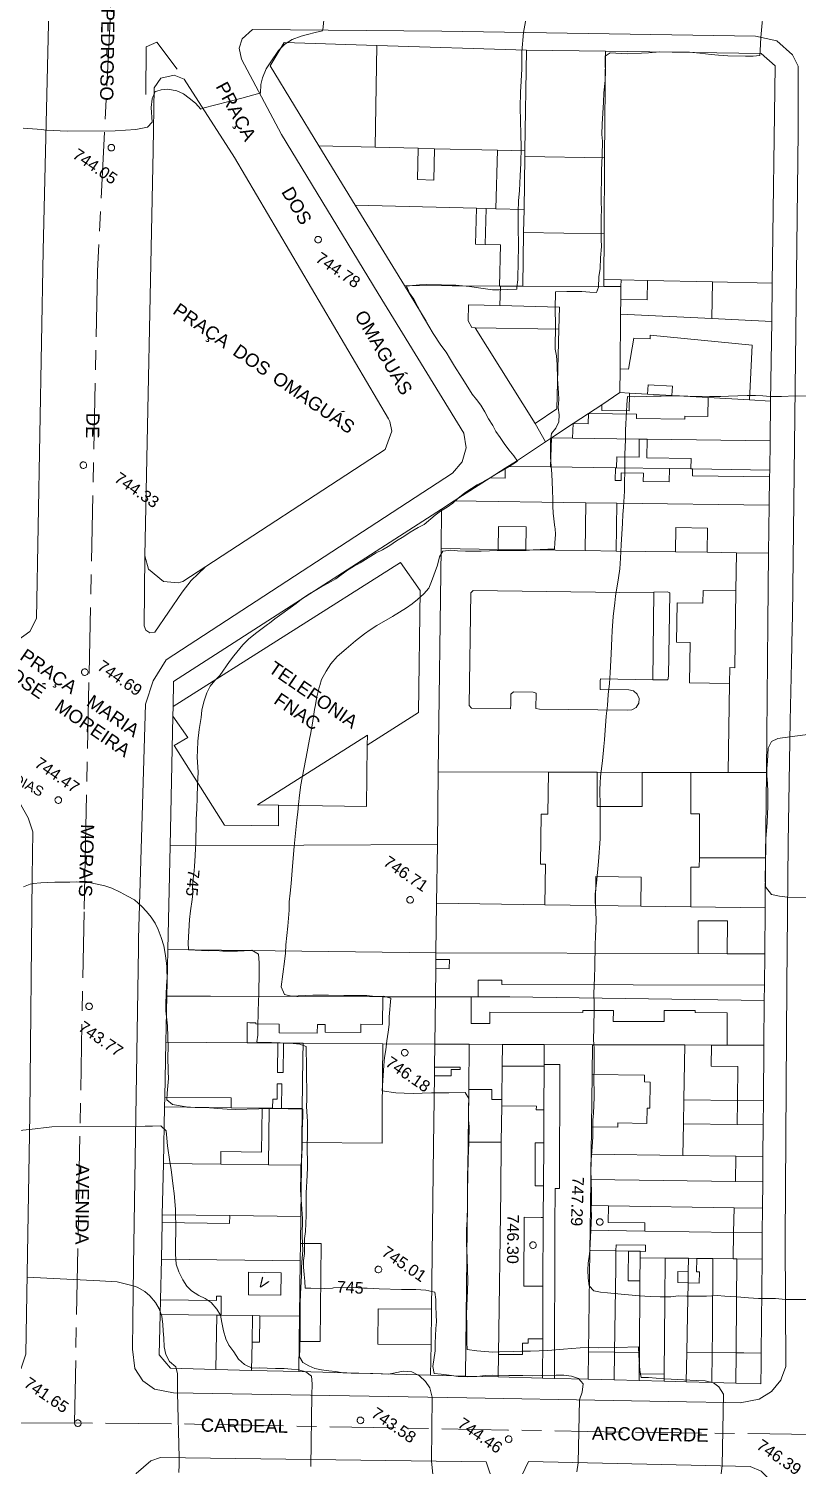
# Model space of a CAD drawing. Header units: metres. Extents: x 322294 to 7190115, y 7390841 to 10157759.
# Drawn here: x 323466.7 to 323583.3, y 7393466.7 to 7393684.5 of the extents above; entities that cross this region are included whole.
import ezdxf
from ezdxf.enums import TextEntityAlignment as Align

# ---------------------------------------------------------------- set-up
doc = ezdxf.new("R2010")
doc.units = ezdxf.units.M
doc.linetypes.add('T09', pattern=[17, 10, -2, 3, -2])
doc.layers.get('0').update_dxf_attribs({"lineweight": 18})
for name, color, linetype, lineweight in [('100_SIST_VIARIO_MEIO_FIO', 1, 'Continuous', 18), ('106_PRACAS_PARQUES_TOP', 7, 'Continuous', 18), ('108_SEP_FIS_CANT_CENT_ILHA', 7, 'Continuous', 18), ('160_P_SIMP_ASF_TOP', 7, 'Continuous', 18), ('206_MURO_E_MURO_ARRIMO', 7, 'Continuous', 18), ('214_PROJ_BEIRAL_EDIF', 10, 'Continuous', 18), ('216_EDIF_NOTAVEL', 2, 'Continuous', 18), ('218_EDIF_NOTAVEL_TOP', 7, 'Continuous', 18), ('508_LM_SETOR_FISCAL', 136, 'T09', 18), ('600_CURVA_MESTRA', 14, 'Continuous', 18), ('602_CURVA_MESTRA_TOP', 24, 'Continuous', 18), ('604_CURVA_INTERM', 7, 'Continuous', 18), ('606_PTO_COTADO', 7, 'Continuous', 18), ('608_PTO_COTADO_INTERVIA', 1, 'Continuous', 18), ('624_SEGM_CURVA_MESTRA', 14, 'Continuous', 18), ('626_SEGM_CURVA_INTERM', 7, 'Continuous', 18)]:
    doc.layers.add(name, color=color, linetype=linetype, lineweight=lineweight)
doc.styles.add('Style-Arial', font='arial.ttf', dxfattribs={"height": 1.75})

# ---------------------------------------------------------------- blocks, each defined once
blk = doc.blocks.new('SP09')
at = {"color": 0, "linetype": 'Continuous'}
blk.add_lwpolyline([(-0.03, -0.51), (-0.14, -0.49), (-0.24, -0.46), (-0.31, -0.42), (-0.35, -0.39), (-0.42, -0.31), (-0.47, -0.24), (-0.51, -0.15), (-0.52, -0.09), (-0.52, 0.03), (-0.51, 0.11), (-0.48, 0.2), (-0.44, 0.27), (-0.4, 0.33), (-0.32, 0.39), (-0.23, 0.44), (-0.15, 0.48), (-0.1, 0.48), (-0.03, 0.48), (0.08, 0.48), (0.19, 0.44), (0.27, 0.4), (0.35, 0.32), (0.41, 0.23), (0.46, 0.11), (0.48, 0.03), (0.48, -0.03), (0.47, -0.08), (0.44, -0.21), (0.38, -0.3), (0.31, -0.38), (0.23, -0.44), (0.1, -0.49), (0.02, -0.51)], close=True, dxfattribs=at)
blk = doc.blocks.new('SP10')
at = {"color": 0, "linetype": 'Continuous'}
blk.add_lwpolyline([(-0.03, -0.51), (-0.14, -0.49), (-0.24, -0.46), (-0.31, -0.42), (-0.35, -0.39), (-0.42, -0.31), (-0.47, -0.24), (-0.51, -0.15), (-0.52, -0.09), (-0.52, 0.03), (-0.51, 0.11), (-0.48, 0.2), (-0.44, 0.27), (-0.4, 0.33), (-0.32, 0.39), (-0.23, 0.44), (-0.15, 0.48), (-0.1, 0.48), (-0.03, 0.48), (0.08, 0.48), (0.19, 0.44), (0.27, 0.4), (0.35, 0.32), (0.41, 0.23), (0.46, 0.11), (0.48, 0.03), (0.48, -0.03), (0.47, -0.08), (0.44, -0.21), (0.38, -0.3), (0.31, -0.38), (0.23, -0.44), (0.1, -0.49), (0.02, -0.51)], close=True, dxfattribs=at)

msp = doc.modelspace()

# ---------------------------------------------------------------- linework, layer by layer
at = {"layer": '100_SIST_VIARIO_MEIO_FIO'}
for points in [[(323469.489, 7393693.368), (323469.831, 7393691.745), (323468.862, 7393650.926), (323467.873, 7393595.16), (323466.83, 7393593.189), (323465.019, 7393591.888), (323464.307, 7393591.656), (323412.401, 7393592.628)], [(323580.791, 7393480.09), (323581.454, 7393481.855), (323581.333, 7393501.111), (323581.597, 7393539.652), (323581.778, 7393561.147), (323582.109, 7393579.674), (323582.301, 7393588.567), (323582.413, 7393593.754), (323582.45, 7393595.506), (323583.317, 7393668.875), (323583.29, 7393678.834), (323582.431, 7393680.551), (323580.092, 7393682.66), (323576.856, 7393683.374), (323529.304, 7393684.144), (323500.6, 7393684.418), (323499.051, 7393683.002), (323498.592, 7393681.557), (323498.952, 7393679.887), (323505.025, 7393668.494), (323519.658, 7393644.415)], [(323519.658, 7393644.415), (323532.647, 7393623.246), (323532.999, 7393621.042), (323532.387, 7393618.895), (323530.927, 7393617.207), (323487.502, 7393588.931), (323485.539, 7393585.748), (323484.411, 7393582.182), (323483.343, 7393546.686), (323483.321, 7393545.231)], [(323467.219, 7393555.992), (323467.288, 7393562.846), (323466.616, 7393564.988), (323465.48, 7393566.942), (323463.87, 7393568.494), (323461.065, 7393569.469), (323458.136, 7393568.993), (323452.888, 7393565.569)], [(323361.398, 7393505.691), (323359.731, 7393504.225), (323358.591, 7393502.299), (323358.105, 7393500.113), (323357.613, 7393485.419), (323358.087, 7393483.238), (323359.429, 7393481.453), (323362.125, 7393480.237), (323405.17, 7393479.15), (323461.486, 7393478.543), (323464.15, 7393479.847), (323465.553, 7393481.586), (323466.223, 7393483.718), (323466.859, 7393520.146), (323467.219, 7393555.992)], [(323483.321, 7393545.231), (323482.839, 7393513.352), (323482.588, 7393497.057), (323482.462, 7393488.91), (323482.393, 7393484.466), (323482.777, 7393481.559), (323483.958, 7393479.697), (323485.752, 7393478.411), (323488.639, 7393477.876), (323533.066, 7393477.12), (323555.276, 7393476.722), (323566.381, 7393476.523), (323572.304, 7393476.417), (323574.525, 7393476.377), (323577.412, 7393476.887), (323579.28, 7393478.067), (323580.676, 7393479.783), (323580.791, 7393480.09)]]:
    msp.add_lwpolyline(points, dxfattribs=at)
for points in [[(323521.234, 7393625.441), (323497.9, 7393664.987), (323490.255, 7393676.861), (323488.724, 7393677.488), (323486.72, 7393677.043), (323485.725, 7393675.568), (323485.546, 7393666.064), (323484.271, 7393604.646), (323484.858, 7393602.659), (323487.122, 7393600.783), (323489.338, 7393600.589), (323490.062, 7393600.78), (323520.7, 7393620.793), (323521.701, 7393623.552), (323521.425, 7393625.015)], [(323579.473, 7393314.127), (323578.441, 7393256.595), (323577.132, 7393253.938), (323575.333, 7393252.614), (323573.156, 7393252.115), (323515.691, 7393252.659), (323482.986, 7393253.451), (323480.966, 7393254.402), (323479.485, 7393256.074), (323478.783, 7393258.196), (323479.492, 7393305.523), (323481.914, 7393462.866), (323482.97, 7393465.64), (323485.215, 7393467.58), (323486.684, 7393468.092), (323536.044, 7393467.43), (323537.119, 7393464.159), (323536.019, 7393404.709), (323534.984, 7393306.027), (323542.723, 7393305.911), (323542.812, 7393314.764), (323563.319, 7393314.417)], [(323580.564, 7393443.654), (323580.702, 7393461.879), (323579.837, 7393463.944), (323577.702, 7393466.012), (323576.056, 7393466.708), (323542.431, 7393467.455), (323540.961, 7393464.402), (323539.925, 7393327.821), (323540.639, 7393326.91), (323543.138, 7393326.881), (323543.013, 7393317.729), (323566.178, 7393317.419), (323579.528, 7393317.189), (323580.294, 7393431.177)]]:
    msp.add_lwpolyline(points, close=True, dxfattribs=at)
at = {"layer": '108_SEP_FIS_CANT_CENT_ILHA'}
for points in [[(323484.448, 7393674.559), (323484.5, 7393681.749), (323486.096, 7393682.486), (323489.205, 7393678.385)], [(323493.445, 7393602.966), (323491.305, 7393600.941), (323489.941, 7393599.154), (323485.78, 7393593.085), (323485.049, 7393592.999), (323484.42, 7393593.382), (323484.161, 7393594.071), (323484.271, 7393604.646)]]:
    msp.add_lwpolyline(points, dxfattribs=at)
at = {"layer": '206_MURO_E_MURO_ARRIMO'}
for p, q in [((323523.642, 7393645.595), (323526.923, 7393640.236)), ((323579.143, 7393628.088), (323579.304, 7393640.176)), ((323538.907, 7393617.943), (323536.629, 7393616.478)), ((323540.6, 7393619.031), (323539.328, 7393618.213)), ((323578.99, 7393616.636), (323579.003, 7393617.665)), ((323578.693, 7393594.448), (323578.835, 7393605.07)), ((323578.491, 7393571.828), (323578.693, 7393594.448)), ((323488.112, 7393560.758), (323487.779, 7393545.052)), ((323578.308, 7393551.346), (323578.375, 7393558.893)), ((323578.182, 7393537.303), (323578.203, 7393539.623)), ((323578.122, 7393530.538), (323578.182, 7393537.303)), ((323578.046, 7393522.087), (323578.122, 7393530.538)), ((323487.306, 7393522.682), (323487.274, 7393521.19)), ((323578.014, 7393518.465), (323578.046, 7393522.087)), ((323577.937, 7393509.82), (323577.971, 7393513.675)), ((323486.929, 7393504.847), (323486.904, 7393503.671)), ((323577.868, 7393502.093), (323577.901, 7393505.849)), ((323577.832, 7393498.127), (323577.868, 7393502.093)), ((323486.656, 7393491.943), (323486.609, 7393489.747)), ((323577.69, 7393482.163), (323577.705, 7393483.87)), ((323507.627, 7393481.081), (323527.605, 7393480.555)), ((323577.663, 7393479.238), (323577.69, 7393482.163)), ((323537.863, 7393480.285), (323544.553, 7393480.109)), ((323544.553, 7393480.109), (323546.373, 7393480.061)), ((323551.46, 7393479.927), (323555.435, 7393479.823)), ((323555.435, 7393479.823), (323559.201, 7393479.724)), ((323559.201, 7393479.724), (323562.976, 7393479.624)), ((323566.347, 7393479.536), (323570.234, 7393479.433)), ((323570.234, 7393479.433), (323573.87, 7393479.338)), ((323573.87, 7393479.338), (323577.663, 7393479.238))]:
    msp.add_line(p, q, dxfattribs=at)
for points in [[(323570.223, 7393640.612), (323556.4, 7393641.276)], [(323560.472, 7393629.167), (323564.165, 7393628.954)], [(323545, 7393621.922), (323540.6, 7393619.031)], [(323563.801, 7393617.875), (323555.784, 7393617.986)], [(323578.182, 7393537.303), (323539.625, 7393537.836), (323534.824, 7393537.848)], [(323504.445, 7393530.87), (323504.813, 7393530.867)], [(323504.813, 7393530.867), (323505.321, 7393530.863)], [(323528.241, 7393530.683), (323520.358, 7393530.745)], [(323572.556, 7393530.554), (323578.122, 7393530.538)], [(323528.18, 7393525.882), (323528.197, 7393527.204)], [(323544.773, 7393520.761), (323544.809, 7393527.359)], [(323538.402, 7393522.31), (323538.389, 7393521.325)], [(323578.046, 7393522.087), (323574.115, 7393522.149)], [(323544.711, 7393509.218), (323544.746, 7393515.747)], [(323544.629, 7393494.03), (323544.684, 7393504.221)], [(323544.684, 7393504.221), (323544.685, 7393504.454)], [(323573.52, 7393502.162), (323577.868, 7393502.093)], [(323557.62, 7393499.344), (323559.376, 7393499.317)], [(323566.644, 7393496.206), (323566.614, 7393494.539)], [(323544.553, 7393480.109), (323544.586, 7393486.044)], [(323555.435, 7393479.823), (323555.492, 7393484.016)], [(323570.234, 7393479.433), (323570.274, 7393483.971)], [(323573.87, 7393479.338), (323573.911, 7393483.921)], [(323559.21, 7393480.758), (323559.201, 7393479.724)]]:
    msp.add_lwpolyline(points, dxfattribs=at)
at = {"layer": '214_PROJ_BEIRAL_EDIF'}
for points in [[(323510.675, 7393666.779), (323519.172, 7393666.567), (323519.425, 7393681.991), (323505.384, 7393682.44), (323503.268, 7393678.88)], [(323537.727, 7393666.103), (323528.187, 7393666.341), (323525.713, 7393666.403), (323519.172, 7393666.567), (323519.425, 7393681.991), (323542.155, 7393681.264), (323541.904, 7393665.998)], [(323554.096, 7393681.101), (323553.977, 7393664.98), (323541.891, 7393665.178), (323541.904, 7393665.998), (323542.155, 7393681.264)], [(323553.977, 7393664.98), (323553.891, 7393653.466), (323553.839, 7393646.513), (323556.463, 7393646.459), (323560.497, 7393646.376), (323570.338, 7393646.174), (323579.382, 7393645.988), (323579.822, 7393678.882), (323577.717, 7393680.778), (323554.096, 7393681.101)], [(323525.713, 7393666.403), (323525.594, 7393661.652), (323528.068, 7393661.59), (323528.187, 7393666.341), (323537.727, 7393666.103), (323537.506, 7393657.251), (323536.023, 7393657.288), (323534.54, 7393657.325), (323516.181, 7393657.784), (323510.675, 7393666.779), (323519.172, 7393666.567)], [(323525.713, 7393666.403), (323528.187, 7393666.341), (323528.068, 7393661.59), (323525.594, 7393661.652)], [(323541.904, 7393665.998), (323537.727, 7393666.103), (323537.506, 7393657.251), (323541.759, 7393657.144), (323541.891, 7393665.178)], [(323534.54, 7393657.325), (323534.403, 7393651.862), (323535.886, 7393651.825), (323538.189, 7393651.767), (323538.033, 7393645.541), (323523.642, 7393645.595), (323516.181, 7393657.784)], [(323541.568, 7393645.528), (323541.702, 7393653.666), (323541.759, 7393657.144), (323537.506, 7393657.251), (323536.023, 7393657.288), (323535.886, 7393651.825), (323538.189, 7393651.767), (323538.033, 7393645.541), (323538.189, 7393645.541)], [(323553.839, 7393646.513), (323553.891, 7393653.466), (323541.702, 7393653.666), (323541.568, 7393645.528), (323553.832, 7393645.482)], [(323556.423, 7393643.534), (323560.437, 7393643.451), (323560.497, 7393646.376), (323556.463, 7393646.459), (323556.442, 7393645.473)], [(323556.279, 7393629.409), (323553.547, 7393627.538), (323551.521, 7393626.206), (323549.215, 7393624.691), (323545.915, 7393622.523), (323545, 7393621.922), (323543.435, 7393624.69), (323546.757, 7393626.911), (323547.06, 7393639.013), (323547.143, 7393642.354), (323538.115, 7393642.58), (323538.189, 7393645.541), (323541.568, 7393645.528), (323553.832, 7393645.482), (323556.442, 7393645.473), (323556.423, 7393643.534), (323556.4, 7393641.276), (323556.316, 7393632.985)], [(323579.304, 7393640.176), (323579.382, 7393645.988), (323570.338, 7393646.174), (323570.223, 7393640.612)], [(323538.115, 7393642.58), (323533.356, 7393642.699), (323533.294, 7393640.244), (323533.838, 7393639.262), (323534.352, 7393639.227), (323547.06, 7393639.013), (323547.143, 7393642.354)], [(323547.06, 7393639.013), (323546.757, 7393626.911), (323543.435, 7393624.69), (323534.352, 7393639.227)], [(323556.316, 7393632.985), (323556.279, 7393629.409), (323557.739, 7393629.325), (323560.472, 7393629.167), (323560.553, 7393630.564), (323564.246, 7393630.35), (323564.165, 7393628.954), (323569.651, 7393628.637), (323575.934, 7393628.274), (323576.332, 7393636.558), (323560.9, 7393638.104), (323560.872, 7393637.531), (323558.381, 7393637.651), (323557.608, 7393632.923)], [(323553.547, 7393627.538), (323556.279, 7393629.409), (323557.739, 7393629.325), (323557.702, 7393626.645), (323553.536, 7393626.702)], [(323549.215, 7393624.691), (323551.499, 7393624.66), (323551.521, 7393626.206), (323558.806, 7393626.105), (323558.798, 7393625.495), (323566.131, 7393625.394), (323566.137, 7393625.799), (323569.612, 7393625.751), (323569.651, 7393628.637), (323575.934, 7393628.274), (323579.143, 7393628.088), (323579.062, 7393622.064), (323560.437, 7393622.322), (323559.225, 7393622.339), (323549.085, 7393622.479)], [(323555.784, 7393617.986), (323555.616, 7393617.988), (323545.765, 7393618.124), (323545.915, 7393622.523), (323549.085, 7393622.479), (323559.225, 7393622.339), (323559.187, 7393619.63), (323555.807, 7393619.676)], [(323567.053, 7393617.83), (323567.302, 7393617.827), (323579.003, 7393617.665), (323579.062, 7393622.064), (323560.437, 7393622.322), (323560.398, 7393619.489), (323567.075, 7393619.397)], [(323567.302, 7393617.827), (323567.053, 7393617.83), (323563.801, 7393617.875), (323563.773, 7393615.881), (323559.831, 7393615.935), (323559.848, 7393617.175), (323556.493, 7393617.222), (323556.477, 7393616.089), (323555.59, 7393616.101), (323555.616, 7393617.988), (323545.765, 7393618.124), (323539.328, 7393618.213), (323538.907, 7393617.943), (323538.887, 7393616.447), (323536.629, 7393616.478), (323531.186, 7393612.98), (323551.142, 7393612.704), (323555.802, 7393612.639), (323578.932, 7393612.319), (323578.99, 7393616.636), (323567.287, 7393616.798)], [(323537.831, 7393605.637), (323537.879, 7393609.113), (323542.087, 7393609.054), (323542.039, 7393605.579), (323551.042, 7393605.454), (323551.142, 7393612.704), (323531.186, 7393612.98), (323529.269, 7393611.747), (323529.193, 7393605.756)], [(323551.142, 7393612.704), (323551.042, 7393605.454), (323555.702, 7393605.39), (323555.802, 7393612.639)], [(323569.532, 7393605.199), (323573.942, 7393605.138), (323578.835, 7393605.07), (323578.932, 7393612.319), (323555.802, 7393612.639), (323555.702, 7393605.39), (323564.712, 7393605.265), (323564.763, 7393608.944), (323569.583, 7393608.878)], [(323537.831, 7393605.637), (323542.039, 7393605.579), (323542.087, 7393609.054), (323537.879, 7393609.113)], [(323564.712, 7393605.265), (323569.532, 7393605.199), (323569.583, 7393608.878), (323564.763, 7393608.944)], [(323569.532, 7393605.199), (323564.712, 7393605.265), (323555.702, 7393605.39), (323551.042, 7393605.454), (323542.039, 7393605.579), (323537.831, 7393605.637), (323529.193, 7393605.756), (323528.764, 7393571.923), (323545.473, 7393571.891), (323552.843, 7393571.877), (323559.681, 7393571.864), (323567.049, 7393571.85), (323572.724, 7393571.839), (323572.91, 7393585.323), (323566.838, 7393585.407), (323566.923, 7393591.554), (323564.876, 7393591.582), (323564.958, 7393597.552), (323568.877, 7393597.498), (323568.904, 7393599.423), (323573.862, 7393599.354), (323573.942, 7393605.138)], [(323561.261, 7393585.899), (323561.444, 7393599.174), (323556.285, 7393599.101), (323534.05, 7393599.409), (323533.682, 7393599.036), (323533.446, 7393581.989), (323533.792, 7393581.594), (323539.722, 7393581.512), (323539.765, 7393582.219), (323539.785, 7393583.701), (323540.185, 7393584.042), (323543.148, 7393584.001), (323543.589, 7393583.862), (323543.557, 7393581.543), (323544.118, 7393581.458), (323557.391, 7393581.268), (323558.123, 7393581.319), (323558.751, 7393581.698), (323559.138, 7393582.322), (323559.196, 7393583.054), (323558.915, 7393583.732), (323558.355, 7393584.207), (323557.644, 7393584.367), (323553.307, 7393584.427), (323553.277, 7393584.824), (323553.289, 7393585.657), (323553.375, 7393586.008)], [(323561.261, 7393585.899), (323561.444, 7393599.174), (323563.5, 7393599.203), (323563.854, 7393599.05), (323563.679, 7393586.45), (323563.558, 7393585.868)], [(323573.862, 7393599.354), (323568.904, 7393599.423), (323568.877, 7393597.498), (323564.958, 7393597.552), (323564.876, 7393591.582), (323566.923, 7393591.554), (323566.838, 7393585.407), (323572.91, 7393585.323), (323572.943, 7393587.725), (323573.701, 7393587.715)], [(323544.933, 7393551.807), (323545.018, 7393557.94), (323544.234, 7393557.951), (323544.339, 7393565.551), (323545.385, 7393565.537), (323545.473, 7393571.891), (323528.764, 7393571.923), (323528.625, 7393560.942), (323528.512, 7393552.035)], [(323568.332, 7393558.912), (323568.329, 7393557.516), (323567.039, 7393557.519), (323567.027, 7393551.502), (323559.471, 7393551.606), (323559.532, 7393555.991), (323552.666, 7393556.086), (323552.606, 7393551.701), (323544.933, 7393551.807), (323545.018, 7393557.94), (323544.234, 7393557.951), (323544.339, 7393565.551), (323545.385, 7393565.537), (323545.473, 7393571.891), (323552.843, 7393571.877), (323552.833, 7393566.706), (323559.671, 7393566.693), (323559.681, 7393571.864), (323567.049, 7393571.85), (323567.037, 7393565.577), (323568.344, 7393565.574)], [(323572.724, 7393571.839), (323567.049, 7393571.85), (323567.037, 7393565.577), (323568.344, 7393565.574), (323568.332, 7393558.912), (323578.375, 7393558.893), (323578.491, 7393571.828)], [(323572.566, 7393544.399), (323572.582, 7393549.379), (323568.174, 7393549.393), (323568.158, 7393544.413), (323528.416, 7393544.537), (323528.512, 7393552.035), (323544.933, 7393551.807), (323552.606, 7393551.701), (323559.471, 7393551.606), (323567.027, 7393551.502), (323578.308, 7393551.346), (323578.246, 7393544.382)], [(323528.332, 7393537.864), (323533.74, 7393537.851), (323534.824, 7393537.848), (323534.831, 7393540.381), (323538.418, 7393540.37), (323538.416, 7393539.746), (323578.203, 7393539.623), (323578.246, 7393544.382), (323572.566, 7393544.399), (323568.158, 7393544.413), (323528.416, 7393544.537), (323528.403, 7393543.512), (323530.442, 7393543.506), (323530.438, 7393542.125), (323528.386, 7393542.131)], [(323533.74, 7393537.851), (323528.332, 7393537.864), (323528.241, 7393530.683), (323533.46, 7393530.668), (323538.509, 7393530.653), (323544.826, 7393530.635), (323552.146, 7393530.613), (323566.11, 7393530.573), (323570.181, 7393530.561), (323572.556, 7393530.554), (323572.572, 7393535.458), (323567.723, 7393535.473), (323567.724, 7393535.795), (323563.008, 7393535.81), (323563.003, 7393534.121), (323555.293, 7393534.145), (323555.298, 7393535.785), (323550.682, 7393535.8), (323550.681, 7393535.506), (323536.595, 7393535.55), (323536.59, 7393533.801), (323533.728, 7393533.81)], [(323533.381, 7393523.846), (323533.46, 7393530.668), (323538.509, 7393530.653), (323538.467, 7393527.379), (323538.402, 7393522.31), (323536.863, 7393522.315), (323536.868, 7393523.835)], [(323544.81, 7393527.603), (323544.826, 7393530.635), (323538.509, 7393530.653), (323538.467, 7393527.379), (323544.809, 7393527.359)], [(323552.085, 7393526.116), (323552.146, 7393530.613), (323566.11, 7393530.573), (323565.979, 7393522.277), (323565.921, 7393518.626), (323565.846, 7393513.839), (323551.921, 7393514.027), (323551.977, 7393518.192), (323555.959, 7393518.138), (323555.968, 7393518.753), (323560.378, 7393518.693), (323560.409, 7393520.994), (323560.819, 7393520.988), (323560.872, 7393524.948), (323560.016, 7393524.959), (323560.03, 7393526.008)], [(323574.115, 7393522.149), (323574.184, 7393527.283), (323570.138, 7393527.338), (323570.181, 7393530.561), (323566.11, 7393530.573), (323565.979, 7393522.277)], [(323574.115, 7393522.149), (323574.066, 7393518.518), (323565.921, 7393518.626), (323565.979, 7393522.277)], [(323502.071, 7393521.002), (323497.372, 7393521.062), (323487.274, 7393521.19), (323487.093, 7393512.633), (323495.793, 7393512.522), (323495.817, 7393514.423), (323501.987, 7393514.345)], [(323508.024, 7393512.367), (323503.028, 7393512.43), (323503.137, 7393520.989), (323503.655, 7393520.982), (323505.002, 7393520.965), (323508.133, 7393520.925), (323508.068, 7393515.799)], [(323573.862, 7393513.73), (323565.846, 7393513.839), (323565.921, 7393518.626), (323574.066, 7393518.518), (323578.014, 7393518.465), (323577.971, 7393513.675)], [(323565.846, 7393513.839), (323573.862, 7393513.73), (323573.794, 7393509.876), (323551.869, 7393510.173), (323551.921, 7393514.027)], [(323503.028, 7393512.43), (323495.793, 7393512.522), (323487.093, 7393512.633), (323486.929, 7393504.847), (323497.155, 7393504.717), (323507.925, 7393504.581), (323508.024, 7393512.367)], [(323554.545, 7393506.217), (323573.587, 7393505.917), (323577.901, 7393505.849), (323577.937, 7393509.82), (323573.794, 7393509.876), (323551.869, 7393510.173), (323551.816, 7393506.26)], [(323497.155, 7393504.717), (323507.925, 7393504.581), (323507.874, 7393500.513), (323507.84, 7393497.872), (323486.787, 7393498.139), (323486.904, 7393503.671), (323497.14, 7393503.541)], [(323573.52, 7393502.162), (323560.055, 7393502.374), (323560.072, 7393503.617), (323554.511, 7393503.692), (323554.545, 7393506.217), (323573.587, 7393505.917)], [(323507.685, 7393485.654), (323510.885, 7393485.629), (323511.003, 7393500.488), (323507.874, 7393500.513), (323507.84, 7393497.872), (323507.734, 7393489.479)], [(323495.837, 7393489.629), (323500.58, 7393489.569), (323501.696, 7393489.555), (323507.734, 7393489.479), (323507.84, 7393497.872), (323486.787, 7393498.139), (323486.656, 7393491.943), (323495.162, 7393491.835), (323495.171, 7393492.506), (323495.873, 7393492.497)], [(323504.924, 7393496.07), (323500.018, 7393496.133), (323499.974, 7393492.722), (323504.88, 7393492.659)], [(323495.071, 7393481.411), (323495.175, 7393489.638), (323486.609, 7393489.747), (323486.479, 7393483.607), (323488.154, 7393481.593)], [(323500.58, 7393489.569), (323495.837, 7393489.629), (323495.175, 7393489.638), (323495.071, 7393481.411), (323500.474, 7393481.269), (323500.529, 7393485.54)], [(323507.734, 7393489.479), (323507.685, 7393485.654), (323507.627, 7393481.081), (323500.474, 7393481.269), (323500.529, 7393485.54), (323501.645, 7393485.525), (323501.696, 7393489.555)], [(323527.731, 7393490.543), (323527.663, 7393485.177), (323519.607, 7393485.241), (323519.65, 7393490.607)]]:
    msp.add_lwpolyline(points, close=True, dxfattribs=at)
for points in [[(323487.721, 7393542.29), (323487.779, 7393545.052), (323528.416, 7393544.537), (323528.403, 7393543.512), (323528.386, 7393542.131), (323528.332, 7393537.864)], [(323494.215, 7393537.95), (323487.629, 7393537.967), (323487.721, 7393542.29)], [(323500.21, 7393533.943), (323499.815, 7393533.947), (323499.791, 7393530.907), (323487.482, 7393531.004), (323487.629, 7393537.967), (323494.215, 7393537.95)], [(323494.215, 7393537.95), (323520.338, 7393537.884)], [(323528.332, 7393537.864), (323520.338, 7393537.884), (323494.215, 7393537.95)], [(323520.338, 7393537.884), (323520.304, 7393533.67), (323517.039, 7393533.696), (323517.029, 7393532.452), (323511.634, 7393532.494), (323511.643, 7393533.676), (323510.44, 7393533.686), (323510.429, 7393532.356), (323504.635, 7393532.402), (323504.645, 7393533.729), (323501.093, 7393533.757), (323501.095, 7393533.936), (323500.21, 7393533.943)], [(323508.23, 7393528.584), (323508.133, 7393520.925), (323505.002, 7393520.965), (323505.049, 7393524.676), (323504.357, 7393524.685), (323504.327, 7393522.345), (323503.673, 7393522.353), (323503.655, 7393520.982), (323503.137, 7393520.989), (323502.071, 7393521.002), (323497.372, 7393521.062), (323497.391, 7393522.554), (323487.306, 7393522.682), (323487.482, 7393531.004), (323499.791, 7393530.907), (323504.445, 7393530.87), (323504.389, 7393526.417), (323505.264, 7393526.406), (323505.317, 7393530.531)], [(323505.317, 7393530.531), (323505.321, 7393530.863)], [(323505.321, 7393530.863), (323508.259, 7393530.84), (323508.23, 7393528.584)], [(323508.23, 7393528.584), (323508.259, 7393530.84), (323520.358, 7393530.745)], [(323520.358, 7393530.745), (323520.278, 7393520.532)], [(323528.197, 7393527.204), (323528.241, 7393530.683), (323533.46, 7393530.668), (323533.381, 7393523.846), (323533.29, 7393515.848), (323533.244, 7393511.866)], [(323551.725, 7393499.515), (323551.765, 7393502.505), (323551.816, 7393506.26), (323551.869, 7393510.173), (323551.921, 7393514.027), (323551.977, 7393518.192), (323552.085, 7393526.116), (323552.146, 7393530.613), (323544.826, 7393530.635), (323544.81, 7393527.603)], [(323520.278, 7393520.532), (323520.239, 7393515.703), (323508.068, 7393515.799), (323508.133, 7393520.925), (323508.23, 7393528.584)], [(323528.046, 7393515.34), (323528.18, 7393525.882), (323530.705, 7393525.874), (323530.708, 7393526.863), (323532.09, 7393526.859), (323532.091, 7393527.192), (323528.197, 7393527.204)], [(323544.81, 7393527.603), (323547.177, 7393527.596), (323547.119, 7393508.841), (323546.463, 7393508.843), (323546.445, 7393503.044)], [(323538.225, 7393508.537), (323538.319, 7393515.832), (323538.389, 7393521.325), (323543.627, 7393521.309), (323543.625, 7393520.764), (323544.773, 7393520.761), (323544.746, 7393515.747), (323543.456, 7393515.751), (323543.436, 7393509.221), (323544.711, 7393509.218), (323544.685, 7393504.454), (323544.334, 7393504.455)], [(323538.225, 7393508.537), (323538.319, 7393515.832), (323533.29, 7393515.848), (323533.244, 7393511.866)], [(323533.244, 7393511.866), (323532.883, 7393480.416), (323527.605, 7393480.555), (323527.663, 7393485.177), (323527.731, 7393490.543), (323528.046, 7393515.34)], [(323533.244, 7393511.866), (323532.883, 7393480.416), (323537.863, 7393480.285), (323537.907, 7393483.69)], [(323544.629, 7393494.03), (323544.586, 7393486.044), (323542.404, 7393486.051), (323542.402, 7393485.417), (323541.528, 7393485.42), (323541.523, 7393483.679), (323537.907, 7393483.69), (323538.225, 7393508.537)], [(323537.907, 7393483.69), (323538.225, 7393508.537)], [(323544.334, 7393504.455), (323541.777, 7393504.463), (323541.745, 7393494.039), (323544.629, 7393494.03)], [(323546.445, 7393503.044), (323546.373, 7393480.061), (323551.46, 7393479.927), (323551.516, 7393484.07), (323551.724, 7393499.437), (323551.725, 7393499.515)], [(323551.725, 7393499.515), (323551.765, 7393502.505), (323560.055, 7393502.374), (323573.52, 7393502.162), (323573.449, 7393498.175), (323570.402, 7393498.208), (323567.939, 7393498.235), (323566.681, 7393498.249), (323563.143, 7393498.287), (323559.367, 7393498.328), (323559.376, 7393499.317)], [(323559.376, 7393499.317), (323560.17, 7393499.306), (323560.183, 7393500.254), (323555.713, 7393500.314), (323555.7, 7393499.375), (323551.844, 7393499.435)], [(323555.492, 7393484.016), (323551.516, 7393484.07), (323551.724, 7393499.437), (323551.844, 7393499.435)], [(323551.844, 7393499.435), (323555.7, 7393499.375), (323555.666, 7393496.881)], [(323555.666, 7393496.881), (323555.7, 7393499.375), (323557.62, 7393499.344), (323557.554, 7393495.62)], [(323563.086, 7393491.923), (323563.143, 7393498.287), (323559.367, 7393498.328), (323559.336, 7393494.827)], [(323563.086, 7393491.923), (323563.143, 7393498.287), (323566.681, 7393498.249), (323566.644, 7393496.206), (323565.087, 7393496.234), (323565.058, 7393494.566), (323566.614, 7393494.539), (323566.527, 7393489.623)], [(323570.302, 7393487.1), (323570.402, 7393498.208), (323567.939, 7393498.235), (323567.903, 7393496.201), (323568.352, 7393496.193), (323568.322, 7393494.508), (323566.614, 7393494.539), (323566.527, 7393489.623)], [(323570.302, 7393487.1), (323570.402, 7393498.208), (323573.449, 7393498.175), (323574.039, 7393498.168)], [(323575.082, 7393483.906), (323577.705, 7393483.87), (323577.832, 7393498.127), (323574.039, 7393498.168), (323573.918, 7393484.683)], [(323574.039, 7393498.168), (323573.918, 7393484.683)], [(323555.666, 7393496.881), (323555.492, 7393484.016)], [(323555.492, 7393484.016), (323555.666, 7393496.881)], [(323559.332, 7393494.431), (323559.239, 7393483.965), (323555.492, 7393484.016)], [(323557.554, 7393495.62), (323557.54, 7393494.859), (323558.723, 7393494.838)], [(323558.723, 7393494.838), (323559.336, 7393494.827), (323559.332, 7393494.431)], [(323559.332, 7393494.431), (323559.239, 7393483.965), (323559.21, 7393480.758), (323562.986, 7393480.707), (323563.086, 7393491.923)], [(323559.336, 7393494.827), (323559.332, 7393494.431)], [(323562.986, 7393480.707), (323563.086, 7393491.923)], [(323566.527, 7393489.623), (323566.427, 7393484.023), (323566.347, 7393479.536), (323562.976, 7393479.624), (323562.986, 7393480.707)], [(323566.527, 7393489.623), (323566.427, 7393484.023), (323570.274, 7393483.971)], [(323573.918, 7393484.683), (323573.911, 7393483.921), (323570.274, 7393483.971), (323570.302, 7393487.1)], [(323570.274, 7393483.971), (323570.302, 7393487.1)], [(323573.918, 7393484.683), (323573.911, 7393483.921)], [(323573.911, 7393483.921), (323575.082, 7393483.906)]]:
    msp.add_lwpolyline(points, dxfattribs=at)
at = {"layer": '216_EDIF_NOTAVEL'}
for points in [[(323504.561, 7393566.883), (323504.522, 7393563.781), (323496.363, 7393563.884), (323488.721, 7393575.917), (323490.808, 7393577.158), (323488.526, 7393580.36), (323488.112, 7393560.758), (323528.625, 7393560.942), (323528.764, 7393571.923), (323529.193, 7393605.756), (323529.269, 7393611.747), (323488.638, 7393585.629), (323488.558, 7393581.855), (323523.049, 7393603.667), (323526.008, 7393599.437), (323525.773, 7393580.933), (323517.992, 7393576.005), (323517.874, 7393566.714)], [(323504.561, 7393566.883), (323501.378, 7393566.923), (323518.011, 7393577.481), (323517.992, 7393576.005), (323525.773, 7393580.933), (323526.008, 7393599.437), (323523.049, 7393603.667), (323488.558, 7393581.855), (323488.526, 7393580.36), (323490.808, 7393577.158), (323488.721, 7393575.917), (323496.363, 7393563.884), (323504.522, 7393563.781)], [(323517.992, 7393576.005), (323518.011, 7393577.481), (323501.378, 7393566.923), (323504.561, 7393566.883), (323517.874, 7393566.714)]]:
    msp.add_lwpolyline(points, close=True, dxfattribs=at)
at = {"layer": '508_LM_SETOR_FISCAL'}
for points in [[(323473.045, 7393761.884), (323479.283, 7393725.906), (323479.811, 7393714.494), (323479.846, 7393702.781), (323477.133, 7393647.823), (323475.803, 7393585.47), (323475.271, 7393561.13), (323475.077, 7393550.74)], [(323475.077, 7393550.74), (323473.627, 7393473.324)], [(323473.627, 7393473.324), (323438.792, 7393473.204), (323363.33, 7393475.501), (323352.689, 7393472.95), (323344.814, 7393469.228), (323318.883, 7393458.487), (323264.165, 7393433.699), (323249.5, 7393427.38)], [(323593.692, 7393471.468), (323585.658, 7393471.566), (323556.408, 7393471.92), (323539.296, 7393472.239), (323488.328, 7393473.192), (323473.627, 7393473.324)]]:
    msp.add_lwpolyline(points, dxfattribs=at)
at = {"layer": '600_CURVA_MESTRA', "elevation": 745}
for points in [[(323491.796, 7393557.655), (323491.917, 7393559.243), (323491.968, 7393560.405), (323492.036, 7393560.98), (323492.03, 7393561.996), (323492.049, 7393563.471), (323492.087, 7393564.786), (323492.154, 7393566.332), (323492.196, 7393568.069), (323492.286, 7393570.032), (323492.35, 7393571.877), (323492.239, 7393574.154), (323492.251, 7393575.19), (323492.331, 7393576.609), (323492.535, 7393578.377), (323492.8, 7393580.166), (323492.92, 7393581.289), (323493.222, 7393582.568), (323493.686, 7393583.931), (323494.184, 7393584.914), (323494.891, 7393585.756), (323495.636, 7393586.548), (323497.103, 7393588.652), (323497.751, 7393589.524), (323499.137, 7393591.185), (323500.013, 7393592.061), (323501.034, 7393592.925), (323502.891, 7393594.257), (323503.204, 7393594.454), (323504.004, 7393595.108), (323505.026, 7393595.901), (323507.21, 7393597.461), (323508.006, 7393598.109), (323509.007, 7393598.767), (323510.088, 7393599.437), (323511.119, 7393600.037), (323512.19, 7393600.593), (323513.236, 7393601.184), (323515.023, 7393602.476), (323515.903, 7393603.064), (323516.909, 7393603.616), (323519.353, 7393605.101), (323520.284, 7393605.577), (323521.397, 7393606.232), (323522.407, 7393606.925), (323523.522, 7393607.613), (323524.509, 7393608.256), (323525.697, 7393608.937), (323526.611, 7393609.435), (323528.276, 7393610.805), (323529.121, 7393611.421), (323530.102, 7393612.02), (323530.963, 7393612.636), (323531.764, 7393613.405), (323532.559, 7393614.029), (323532.919, 7393614.29), (323534.667, 7393615.405), (323535.665, 7393615.902), (323536.638, 7393616.475), (323537.583, 7393617.079), (323539.527, 7393618.186), (323540.454, 7393618.8), (323540.783, 7393618.992), (323540.206, 7393619.837), (323539.439, 7393620.712), (323538.725, 7393621.686), (323538.125, 7393622.611), (323537.507, 7393623.523), (323537.007, 7393624.415), (323536.388, 7393625.439), (323535.812, 7393626.491), (323535.22, 7393627.484), (323534.556, 7393628.346), (323533.888, 7393629.177), (323533.483, 7393629.795), (323532.407, 7393631.594), (323531.246, 7393633.401), (323530.638, 7393634.41), (323529.939, 7393635.53), (323529.162, 7393636.575), (323528.009, 7393638.37), (323527.315, 7393639.437), (323526.164, 7393641.429), (323525.051, 7393643.523), (323524.415, 7393644.475), (323523.934, 7393645.494), (323524.843, 7393645.612), (323525.914, 7393645.718), (323526.973, 7393645.771), (323529.226, 7393645.694), (323530.349, 7393645.67), (323531.417, 7393645.67), (323533.488, 7393645.461), (323535.91, 7393645.131), (323536.972, 7393644.955), (323538.032, 7393644.958), (323539.304, 7393644.987), (323540.694, 7393645.087), (323540.692, 7393645.341), (323540.818, 7393646.472), (323540.883, 7393649.381), (323540.924, 7393651.318), (323540.852, 7393654.843), (323540.86, 7393656.743), (323540.931, 7393658.462), (323541.086, 7393660.028), (323541.182, 7393662.249), (323541.297, 7393664.17), (323541.348, 7393666.592), (323541.266, 7393668.541), (323541.184, 7393672.601), (323541.202, 7393674.919), (323541.344, 7393676.576), (323541.406, 7393678.428), (323541.405, 7393679.703), (323541.449, 7393681.024), (323541.681, 7393683.944), (323542.417, 7393688.073)], [(323501.424, 7393533.132), (323501.479, 7393535.718), (323501.565, 7393538.37), (323501.561, 7393539.435), (323501.608, 7393540.584), (323501.619, 7393541.988), (323501.605, 7393542.996), (323501.516, 7393544.308), (323500.526, 7393544.914), (323499.335, 7393544.821), (323498.332, 7393544.776), (323497.256, 7393544.757), (323496.083, 7393544.764), (323495.05, 7393544.855), (323493.94, 7393544.839), (323492.856, 7393544.861), (323490.918, 7393544.982), (323490.84, 7393546.053), (323491.074, 7393549.586), (323491.219, 7393550.869), (323491.456, 7393552.581)], [(323504.798, 7393530.877), (323503.459, 7393530.96), (323501.373, 7393531.017), (323501.284, 7393531.02), (323501.399, 7393532.031), (323501.424, 7393533.132)], [(323508.795, 7393528.206), (323508.745, 7393529.25), (323508.731, 7393530.343), (323507.777, 7393530.684), (323506.748, 7393530.809), (323504.798, 7393530.877)], [(323512.876, 7393493.754), (323512.736, 7393493.741), (323511.55, 7393493.688), (323509.437, 7393493.711), (323508.611, 7393493.75), (323508.532, 7393494.78), (323508.427, 7393495.819), (323508.354, 7393496.893), (323508.336, 7393497.924), (323508.484, 7393498.988), (323508.504, 7393501.267), (323508.637, 7393502.317), (323508.756, 7393504.71), (323508.754, 7393505.946), (323508.714, 7393506.951), (323508.72, 7393508.156), (323508.889, 7393510.818), (323508.929, 7393512.057), (323508.915, 7393515.562), (323508.919, 7393516.59), (323508.963, 7393517.72), (323508.934, 7393518.998), (323508.798, 7393521.246), (323508.851, 7393522.3), (323508.853, 7393523.658), (323508.784, 7393525.882), (323508.812, 7393527.091), (323508.795, 7393528.206)], [(323549.774, 7393465.911), (323549.966, 7393467.288), (323550.157, 7393476.814), (323550.569, 7393477.965), (323550.702, 7393479.229), (323549.998, 7393480.066), (323548.978, 7393480.396), (323547.779, 7393480.536), (323546.613, 7393480.548), (323544.389, 7393480.481), (323543.044, 7393480.447), (323541.566, 7393480.497), (323540.535, 7393480.502), (323539.468, 7393480.486), (323536.98, 7393480.556), (323535.915, 7393480.505), (323534.627, 7393480.355), (323533.227, 7393480.276), (323531.781, 7393480.352), (323530.405, 7393480.559), (323529.204, 7393480.71), (323528.118, 7393480.818), (323527.95, 7393481.878), (323528.294, 7393484.209), (323528.298, 7393485.387), (323528.324, 7393486.53), (323528.376, 7393487.596), (323528.507, 7393488.628), (323528.463, 7393489.696), (323528.383, 7393490.987), (323528.394, 7393492.02), (323528.233, 7393493.126), (323526.862, 7393493.432), (323525.344, 7393493.512), (323523.203, 7393493.533), (323519.778, 7393493.633), (323517.967, 7393493.714)]]:
    msp.add_lwpolyline(points, dxfattribs=at)
at = {"layer": '604_CURVA_INTERM'}
for points, elevation in [([(323512.214, 7393694.112), (323511.243, 7393684.316), (323511.217, 7393684.201), (323510.108, 7393683.962), (323508.938, 7393683.62), (323507.956, 7393683.405), (323506.634, 7393682.873), (323505.504, 7393682.19), (323504.556, 7393681.202), (323503.295, 7393679.33), (323502.679, 7393678.418), (323502.112, 7393677.095), (323501.879, 7393676.068), (323501.808, 7393674.751), (323501.7, 7393674.732), (323498.985, 7393674.015)], 744), ([(323510.009, 7393581.369), (323510.016, 7393581.405)], 746), ([(323533.258, 7393511.857), (323533.281, 7393512.204), (323533.29, 7393513.372), (323533.388, 7393515.728), (323533.433, 7393518.207), (323533.359, 7393519.229), (323533.324, 7393520.272), (323533.41, 7393522.46), (323532.816, 7393523.343), (323530.372, 7393523.31), (323529.09, 7393523.323), (323527.748, 7393523.314), (323526.343, 7393523.251), (323524.964, 7393523.232), (323523.614, 7393523.263), (323522.354, 7393523.312), (323520.278, 7393523.597), (323520.419, 7393525.968), (323520.508, 7393527.471), (323520.629, 7393528.673), (323520.801, 7393529.811), (323520.979, 7393531.197), (323521.188, 7393532.527), (323521.308, 7393533.685), (323521.325, 7393534.816), (323521.575, 7393537.643), (323520.461, 7393537.949), (323519.209, 7393537.914), (323517.92, 7393538.041), (323516.612, 7393538.075), (323514.425, 7393538.074), (323512.147, 7393538.111), (323511.051, 7393538.129), (323509.766, 7393538.1), (323508.596, 7393538.041), (323507.528, 7393538.036), (323506.5, 7393537.986), (323505.471, 7393538.195), (323504.932, 7393539.368), (323505.454, 7393543.208), (323505.581, 7393544.496), (323505.67, 7393545.714), (323505.949, 7393548.541), (323506.142, 7393550.991), (323506.185, 7393552.238), (323506.292, 7393553.548), (323506.458, 7393555.012), (323506.668, 7393557.635), (323506.932, 7393560.61), (323507.349, 7393564.674), (323507.476, 7393565.842), (323507.565, 7393567.005), (323507.708, 7393568.429), (323507.943, 7393569.977), (323508.868, 7393574.953), (323509.08, 7393576.071), (323509.308, 7393577.156), (323509.392, 7393577.623)], 746), ([(323487.613, 7393542.362), (323487.644, 7393541.915), (323487.662, 7393540.764), (323487.56, 7393539.562), (323487.46, 7393536.849), (323487.491, 7393535.744), (323487.713, 7393533.454), (323487.809, 7393530.16), (323487.783, 7393528.835), (323487.843, 7393526.529), (323487.857, 7393525.487), (323487.682, 7393523.263), (323487.604, 7393522.258), (323488.455, 7393521.549), (323490.539, 7393521.203), (323491.927, 7393521.083), (323494.09, 7393521.024), (323495.341, 7393520.952), (323496.742, 7393520.847), (323497.993, 7393520.802), (323501.589, 7393520.913), (323502.732, 7393520.949), (323503.855, 7393520.96), (323506.03, 7393520.893), (323507.175, 7393520.89), (323508.213, 7393520.844), (323508.219, 7393519.733), (323508.169, 7393518.734), (323508.144, 7393517.538), (323508.145, 7393516.393), (323508.122, 7393515.136), (323508.08, 7393513.939), (323508.008, 7393512.911), (323507.936, 7393512.299), (323507.944, 7393511.121), (323507.886, 7393508.585), (323507.972, 7393507.157), (323508.098, 7393505.714), (323508.17, 7393504.274), (323508.129, 7393501.596), (323508.254, 7393499.457), (323508.12, 7393498.26), (323508.031, 7393496.903), (323508.02, 7393495.639), (323507.889, 7393492.876), (323507.85, 7393491.498), (323507.81, 7393486.863), (323507.771, 7393484.564), (323507.717, 7393483.336), (323508.235, 7393482.456), (323509.124, 7393481.954), (323510.077, 7393481.581), (323511.062, 7393481.345), (323512.171, 7393481.182), (323513.224, 7393481.09), (323514.291, 7393480.922), (323515.553, 7393480.875), (323516.585, 7393480.873), (323518.819, 7393480.792), (323520.111, 7393480.733), (323521.193, 7393480.716), (323522.22, 7393480.912), (323523.441, 7393481.168), (323524.73, 7393481.07), (323525.903, 7393480.458), (323526.836, 7393479.572), (323527.469, 7393478.617), (323527.86, 7393477.209), (323527.712, 7393467.542), (323527.924, 7393465.575)], 744)]:
    msp.add_lwpolyline(points, dxfattribs=dict(at, elevation=elevation))
at = {"layer": '604_CURVA_INTERM', "flags": 128}
for points, elevation in [([(323510.785, 7393585.047), (323511.05, 7393585.911), (323511.775, 7393587.211), (323512.489, 7393588.296), (323513.462, 7393589.419), (323514.79, 7393590.593), (323516.23, 7393591.793), (323517.577, 7393592.863), (323518.418, 7393593.459), (323519.47, 7393594.127), (323521.81, 7393595.49), (323523.959, 7393596.774), (323524.816, 7393597.393), (323525.621, 7393598.041), (323526.57, 7393598.893), (323527.339, 7393599.753), (323527.75, 7393600.794), (323528.647, 7393603.273), (323528.93, 7393604.49), (323529.476, 7393605.395), (323530.673, 7393605.54), (323531.695, 7393605.426), (323532.871, 7393605.381), (323535.254, 7393605.374), (323536.516, 7393605.419), (323537.705, 7393605.488), (323538.73, 7393605.498), (323539.806, 7393605.454), (323540.976, 7393605.455), (323542.092, 7393605.48), (323543.142, 7393605.551), (323544.196, 7393605.649), (323545.385, 7393605.669), (323546.392, 7393605.662), (323546.426, 7393606.688), (323546.515, 7393607.841), (323546.483, 7393608.878), (323546.414, 7393608.972), (323546.198, 7393611.116), (323546.127, 7393612.184), (323546.124, 7393613.191), (323546.081, 7393614.615), (323545.979, 7393617.068), (323545.873, 7393618.19), (323545.771, 7393619.682), (323545.754, 7393620.854), (323545.788, 7393622.1), (323545.904, 7393623.173), (323546.595, 7393624.009), (323547.024, 7393624.959), (323547.067, 7393626.041), (323546.915, 7393627.129), (323547.015, 7393628.328), (323546.981, 7393629.343), (323546.849, 7393631.504), (323546.777, 7393633.66), (323546.659, 7393634.939), (323546.466, 7393635.996), (323546.482, 7393637.364), (323546.527, 7393638.365), (323546.552, 7393639.585), (323546.469, 7393642.059), (323546.551, 7393644.648), (323548.241, 7393644.687), (323549.429, 7393644.718), (323550.513, 7393644.705), (323551.725, 7393644.617), (323552.762, 7393644.564), (323553.024, 7393645.386), (323553.095, 7393646.925), (323553.303, 7393648.183), (323553.37, 7393649.789), (323553.479, 7393651.542), (323553.452, 7393652.565), (323553.46, 7393655.979), (323553.486, 7393657.076), (323553.475, 7393658.268), (323553.523, 7393663.018), (323553.617, 7393665.332), (323553.673, 7393667.458), (323553.569, 7393668.515), (323553.628, 7393670.07), (323553.807, 7393673.367), (323553.879, 7393674.786), (323554.048, 7393676.685), (323554.123, 7393678.006), (323554.063, 7393679.174), (323554.07, 7393680.343), (323554.821, 7393680.878), (323557.377, 7393680.734), (323559.545, 7393680.803), (323560.634, 7393680.86), (323562.361, 7393680.992), (323566.828, 7393680.95), (323568.398, 7393680.817), (323570.117, 7393680.63), (323571.242, 7393680.53), (323572.675, 7393680.433), (323575.342, 7393680.355), (323576.513, 7393680.358), (323577.518, 7393680.479), (323577.543, 7393681.235), (323577.661, 7393683.196), (323578.538, 7393693.118)], 746), ([(323495.032, 7393672.971), (323493.09, 7393672.458), (323492.776, 7393672.351), (323491.957, 7393673.243), (323491.008, 7393674.011), (323490.164, 7393674.632), (323489.112, 7393675.124), (323487.781, 7393675.385), (323486.779, 7393675.269), (323486.103, 7393675.073), (323485.829, 7393674.993), (323485.4, 7393673.901), (323485.251, 7393672.587), (323485.417, 7393670.368), (323484.701, 7393669.581), (323482.923, 7393669.233), (323479.782, 7393669.038), (323472.563, 7393669.011), (323469.295, 7393669.174), (323468.659, 7393669.237), (323465.83, 7393669.46)], 744), ([(323551.745, 7393499.502), (323551.898, 7393502.459), (323551.946, 7393503.559), (323551.97, 7393504.715), (323551.943, 7393505.749), (323551.98, 7393506.757), (323551.988, 7393507.948), (323551.927, 7393510.201), (323551.864, 7393511.51), (323551.892, 7393512.524), (323552.094, 7393515.157), (323552.186, 7393516.653), (323552.209, 7393518.032), (323552.209, 7393519.157), (323552.278, 7393520.22), (323552.368, 7393522.634), (323552.372, 7393523.636), (323552.334, 7393525.021), (323552.366, 7393527.4), (323552.396, 7393528.619), (323552.393, 7393529.819), (323552.332, 7393530.957), (323552.31, 7393531.089), (323552.368, 7393535.797), (323552.369, 7393536.835), (323552.327, 7393538.306), (323552.428, 7393540.796), (323552.488, 7393542.399), (323552.56, 7393545.782), (323552.573, 7393546.975), (323552.689, 7393549.358), (323552.633, 7393550.84), (323552.533, 7393552.34), (323552.56, 7393553.484), (323552.739, 7393555.07), (323553.053, 7393558.369), (323553.281, 7393561.818), (323553.321, 7393563.167), (323553.297, 7393567.149), (323553.272, 7393568.876), (323553.242, 7393569.275), (323553.287, 7393570.239), (323553.374, 7393571.24), (323553.667, 7393573.618), (323553.861, 7393575.786), (323553.96, 7393576.789), (323554.232, 7393580.377), (323554.387, 7393581.99), (323554.52, 7393583.657), (323554.701, 7393585.349), (323554.807, 7393586.932), (323554.954, 7393589.845), (323555.044, 7393592.18), (323555.109, 7393593.322), (323555.294, 7393595.48), (323555.518, 7393597.558), (323555.643, 7393598.568), (323556.091, 7393601.332), (323556.29, 7393602.709), (323556.406, 7393604.295), (323556.483, 7393606.332), (323556.664, 7393609.612), (323556.751, 7393610.923), (323556.846, 7393612.022), (323557.012, 7393614.449), (323557.026, 7393618.815), (323557.048, 7393620.084), (323557.131, 7393622.243), (323557.156, 7393623.697), (323557.307, 7393626.541), (323557.349, 7393627.56), (323557.465, 7393628.815), (323558.57, 7393628.777), (323560.3, 7393628.789), (323561.368, 7393628.834), (323562.545, 7393628.829), (323564.032, 7393628.888), (323565.327, 7393628.896), (323566.596, 7393628.829), (323569.873, 7393628.78), (323571.567, 7393628.825), (323572.77, 7393628.877), (323575.584, 7393628.943), (323576.861, 7393628.972), (323577.981, 7393628.924), (323579.073, 7393628.828), (323580.792, 7393628.815), (323582.845, 7393628.922), (323592.052, 7393628.813)], 747), ([(323591.406, 7393552.877), (323581.709, 7393552.945), (323580.463, 7393553.104), (323579.261, 7393553.378), (323578.354, 7393554.519), (323578.285, 7393555.815), (323578.399, 7393560.47), (323578.43, 7393561.778), (323578.595, 7393564.256), (323578.696, 7393566.766), (323578.724, 7393567.782), (323578.72, 7393568.929), (323578.668, 7393570.184), (323578.578, 7393571.385), (323578.581, 7393572.449), (323578.678, 7393573.544), (323578.777, 7393575.545), (323579.262, 7393576.519), (323580.211, 7393577.012), (323582.066, 7393577.272), (323585.546, 7393577.711)], 748), ([(323465.891, 7393554.509), (323466.891, 7393554.922), (323467.379, 7393555.035), (323468.536, 7393555.112)], 744), ([(323468.536, 7393555.112), (323469.476, 7393555.167), (323470.642, 7393555.214), (323472.921, 7393555.246), (323473.98, 7393555.295), (323475.052, 7393555.254), (323476.112, 7393555.121), (323478.209, 7393554.698), (323479.279, 7393554.345), (323480.554, 7393553.709), (323481.653, 7393553.116), (323482.741, 7393552.557), (323483.807, 7393551.567), (323484.521, 7393550.776), (323485.225, 7393549.926), (323485.831, 7393549.016), (323486.307, 7393548.06), (323486.776, 7393546.826), (323487.152, 7393545.596), (323487.373, 7393544.413), (323487.571, 7393542.983), (323487.613, 7393542.362)], 744), ([(323465.267, 7393517.608), (323466.818, 7393517.767), (323470.165, 7393518.162), (323482.912, 7393518.2), (323484.343, 7393518.286), (323485.457, 7393518.273), (323486.703, 7393518.295), (323487.501, 7393517.581), (323487.612, 7393516.451), (323487.697, 7393515.268), (323488.096, 7393512.882), (323488.272, 7393511.691), (323488.579, 7393509.198), (323488.747, 7393508.083), (323488.928, 7393505.677), (323489.005, 7393502.379), (323488.953, 7393500.516), (323488.941, 7393498.877), (323489.044, 7393497.354), (323489.445, 7393496.219), (323490.033, 7393495.009), (323490.674, 7393494.049), (323491.358, 7393493.317), (323492.491, 7393492.611), (323493.446, 7393492.154), (323494.35, 7393491.538), (323495.194, 7393490.547), (323495.777, 7393489.63), (323495.94, 7393488.51), (323496.206, 7393487.277), (323496.578, 7393486.066), (323497.011, 7393485.092), (323497.75, 7393484.086), (323498.481, 7393482.985), (323499.409, 7393482.164), (323500.557, 7393481.586), (323501.717, 7393481.643), (323502.806, 7393481.602), (323504.115, 7393481.582), (323505.379, 7393481.534), (323506.537, 7393481.463), (323507.563, 7393481.332), (323508.673, 7393481.065), (323509.528, 7393480.4), (323509.66, 7393479.25), (323509.608, 7393477.519), (323509.449, 7393466.718)], 743), ([(323571.569, 7393465.256), (323571.783, 7393466.803), (323571.999, 7393477.654), (323571.271, 7393478.768), (323570.48, 7393479.411), (323569.229, 7393479.676), (323567.862, 7393479.731), (323564.056, 7393479.949), (323562.972, 7393480.005), (323560.612, 7393480.172), (323559.533, 7393480.177), (323559.303, 7393481.265), (323559.166, 7393483.567), (323559.11, 7393484.853), (323555.805, 7393484.741), (323553.101, 7393484.691), (323551.639, 7393484.726), (323550.253, 7393484.709), (323547.742, 7393484.479), (323545.357, 7393484.296), (323542.741, 7393484.19), (323541.439, 7393484.161), (323540.218, 7393484.155), (323538.058, 7393484.058), (323537.047, 7393484.051), (323534.607, 7393484.248), (323533.152, 7393484.418), (323533.082, 7393485.572), (323533.104, 7393486.858), (323533.087, 7393488.183), (323533.044, 7393489.669), (323533.075, 7393491.121), (323533.158, 7393492.186), (323533.212, 7393493.431), (323533.226, 7393494.782), (323533.121, 7393498.25), (323533.021, 7393500.546), (323533.021, 7393501.611), (323533.055, 7393502.658), (323533.174, 7393504.767), (323533.212, 7393508.066), (323533.209, 7393510.158), (323533.213, 7393511.191), (323533.258, 7393511.857)], 746), ([(323562.378, 7393492.396), (323560.913, 7393492.461), (323559.195, 7393492.566), (323555.42, 7393492.932), (323554.396, 7393492.997), (323553.344, 7393493.108), (323552.348, 7393493.345), (323551.636, 7393494.104), (323551.49, 7393495.265), (323551.447, 7393496.5), (323551.501, 7393497.538), (323551.706, 7393498.867), (323551.745, 7393499.502)], 747), ([(323489.431, 7393465.823), (323489.477, 7393466.949), (323489.47, 7393468.055), (323489.249, 7393477.866), (323489.213, 7393479.725), (323489.216, 7393480.743), (323489.009, 7393481.787), (323488.021, 7393482.627), (323487.447, 7393483.667), (323487.228, 7393484.836), (323487.151, 7393486.149), (323487.062, 7393487.243), (323487.015, 7393488.248), (323486.864, 7393489.498), (323486.465, 7393490.608), (323485.916, 7393491.561), (323485.045, 7393492.542), (323484.28, 7393493.203), (323483.106, 7393493.861), (323482.542, 7393494.072), (323480.095, 7393494.709), (323477.476, 7393494.84), (323466.445, 7393495.392)], 742), ([(323606.276, 7393463.058), (323606.453, 7393476.001), (323606.698, 7393482.328), (323606.82, 7393487.359), (323606.565, 7393490.347), (323604.815, 7393490.78), (323602.01, 7393491.168), (323598.912, 7393491.502), (323594.933, 7393491.671), (323591.065, 7393491.996), (323581.39, 7393491.993), (323579.888, 7393492.156), (323578.681, 7393492.143), (323577.309, 7393492.178), (323575.79, 7393492.27), (323574.032, 7393492.403), (323572.172, 7393492.502), (323571.021, 7393492.617), (323569.423, 7393492.518), (323566.4, 7393492.522), (323565.14, 7393492.559), (323564.006, 7393492.407), (323562.378, 7393492.396)], 747)]:
    msp.add_lwpolyline(points, dxfattribs=dict(at, elevation=elevation))
at = {"layer": '624_SEGM_CURVA_MESTRA', "elevation": 745}
for points in [[(323491.456, 7393552.581), (323491.582, 7393553.495), (323491.509, 7393554.597), (323491.605, 7393555.76), (323491.741, 7393556.943), (323491.796, 7393557.655)], [(323517.967, 7393493.714), (323517.448, 7393493.737), (323515.077, 7393493.874), (323513.9, 7393493.847), (323512.876, 7393493.754)]]:
    msp.add_lwpolyline(points, dxfattribs=at)
at = {"layer": '626_SEGM_CURVA_INTERM'}
for points, elevation in [([(323498.985, 7393674.015), (323495.032, 7393672.971)], 744), ([(323510.016, 7393581.405), (323510.095, 7393581.862), (323510.376, 7393583.305), (323510.752, 7393584.938), (323510.785, 7393585.047)], 746), ([(323509.392, 7393577.623), (323509.696, 7393579.316), (323509.891, 7393580.689), (323510.009, 7393581.369)], 746)]:
    msp.add_lwpolyline(points, dxfattribs=dict(at, elevation=elevation))

# ---------------------------------------------------------------- block references
at = {"layer": '606_PTO_COTADO', "rotation": 325.5688295630279}
for p in [(323479.235, 7393666.491, 744.055), (323510.585, 7393652.559, 744.77), (323474.997, 7393618.398, 744.335), (323524.522, 7393552.545, 746.715), (323475.87, 7393536.416, 743.76), (323523.708, 7393529.388, 746.17), (323553.27, 7393503.752, 747.28), (323543.14, 7393500.237, 746.305), (323519.715, 7393496.549, 745.01), (323517.001, 7393473.692, 743.57)]:
    msp.add_blockref('SP09', p, dxfattribs=at)
at = {"layer": '608_PTO_COTADO_INTERVIA', "rotation": 325.5688295630279}
for p in [(323475.214, 7393587.041, 744.68), (323471.19, 7393567.657, 744.475), (323474.16, 7393473.267, 741.655), (323539.456, 7393470.843, 744.465)]:
    msp.add_blockref('SP10', p, dxfattribs=at)

# ---------------------------------------------------------------- texts
at = {"layer": '106_PRACAS_PARQUES_TOP', "style": 'Style-Arial'}
for s, rotation, p in [('PRAÇA', 298.05962, (323495.84, 7393676.26)), ('DOS', 300.54338, (323505.777, 7393660.321)), ('OMAGUÁS', 300.54338, (323516.854, 7393641.619))]:
    msp.add_text(s, height=2, rotation=rotation, dxfattribs=at).set_placement(p, align=Align.MIDDLE_LEFT)
for s, p in [('PRAÇA', (323488.36, 7393641.453)), ('DOS', (323497.448, 7393635.223)), ('OMAGUÁS', (323503.431, 7393631.121)), ('PRAÇA', (323465.19, 7393589.085)), ('JOSÉ', (323462.328, 7393587.003)), ('MARIA', (323475.275, 7393582.1)), ('MOREIRA', (323470.447, 7393581.437))]:
    msp.add_text(s, height=2, rotation=325.56883, dxfattribs=at).set_placement(p)
at = {"layer": '160_P_SIMP_ASF_TOP', "style": 'Style-Arial'}
for s, rotation, p in [('PEDROSO', 269.13585, (323478.709, 7393687.571)), ('DE', 268.75731, (323476.439, 7393626.334)), ('MORAIS', 268.15375, (323475.621, 7393564.02)), ('CARDEAL', 359.18059, (323492.778, 7393472.993)), ('ARCOVERDE', 358.97361, (323552.044, 7393471.76))]:
    msp.add_text(s, height=2, rotation=rotation, dxfattribs=at).set_placement(p, align=Align.MIDDLE_LEFT)
for s, height, rotation, p in [('DIAS', 1.5, 331.93168, (323464.127, 7393570.432)), ('AVENIDA', 2, 269.56883, (323473.855, 7393512.603))]:
    msp.add_text(s, height=height, rotation=rotation, dxfattribs=at).set_placement(p)
at = {"layer": '214_PROJ_BEIRAL_EDIF', "style": 'Style-Arial'}
msp.add_text('V', height=1.5, rotation=325.56883, dxfattribs=at).set_placement((323501.207, 7393494.251))
at = {"layer": '218_EDIF_NOTAVEL_TOP', "style": 'Style-Arial'}
for s, p in [('TELEFONIA', (323502.863, 7393587.18)), ('FNAC', (323503.677, 7393582.413))]:
    msp.add_text(s, height=2, rotation=325.56883, dxfattribs=at).set_placement(p)
at = {"layer": '602_CURVA_MESTRA_TOP', "style": 'Style-Arial'}
for rotation, p in [(265.25433, (323491.553, 7393555.133)), (356.68454, (323515.42, 7393493.854))]:
    msp.add_text('745', height=1.75, rotation=rotation, dxfattribs=at).set_placement(p, align=Align.MIDDLE_CENTER)
at = {"layer": '606_PTO_COTADO', "style": 'Style-Arial'}
for s, rotation, p in [('744.05', 325.56883, (323476.757, 7393663.666, 744.055)), ('744.78', 325.56883, (323513.582, 7393647.961, 744.77)), ('744.33', 325.56883, (323483.078, 7393614.64, 744.335)), ('746.71', 325.56883, (323523.867, 7393556.51, 746.715)), ('743.77', 325.56883, (323477.62, 7393531.49, 743.76)), ('746.18', 325.56883, (323524.178, 7393526.131, 746.17)), ('747.29', 268.05191, (323549.85, 7393506.857, 747.28)), ('746.30', 269.27101, (323540.088, 7393501.152, 746.305)), ('745.01', 325.56883, (323523.599, 7393497.402, 745.01)), ('743.58', 325.56883, (323522.028, 7393472.975, 743.57))]:
    msp.add_text(s, height=1.75, rotation=rotation, dxfattribs=at).set_placement(p, align=Align.MIDDLE_CENTER)
at = {"layer": '608_PTO_COTADO_INTERVIA', "style": 'Style-Arial'}
for s, p in [('744.69', (323480.503, 7393586.158, 744.68)), ('744.47', (323470.991, 7393571.448, 744.475)), ('741.65', (323469.383, 7393477.545, 741.655)), ('744.46', (323535.121, 7393471.421, 744.465)), ('746.39', (323580.418, 7393468.13, 746.38))]:
    msp.add_text(s, height=1.75, rotation=325.56883, dxfattribs=at).set_placement(p, align=Align.MIDDLE_CENTER)

doc.saveas('drawing.dxf')
